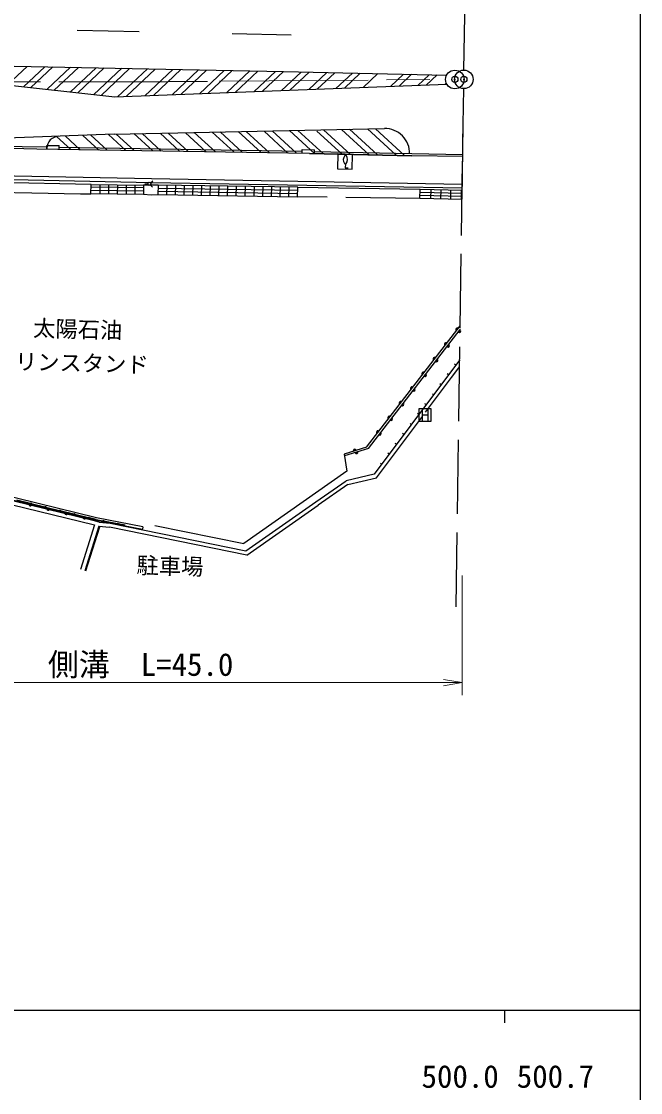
# Model space of a CAD drawing. Units: millimetres, scale not verified. Extents: x 40000 to 680000, y 20000 to 380000.
# Drawn here: x 528984 to 579000, y 198357 to 284860 of the extents above; entities that cross this region are included whole.
import ezdxf
from ezdxf.enums import TextEntityAlignment as Align

# ---------------------------------------------------------------- set-up
doc = ezdxf.new("R2010")
doc.units = ezdxf.units.MM
doc.header["$LTSCALE"] = 1000
doc.header["$PDMODE"] = 32
doc.header["$PDSIZE"] = 500
doc.linetypes.add('CHAIN', pattern=[18.5, 12, -1.5, 3.5, -1.5])
doc.linetypes.add('DASHED', pattern=[7.5, 6, -1.5])
for name, color, linetype, lineweight in [('M-BGD', 7, 'Continuous', 25), ('M-BGD-EXST', 7, 'Continuous', 25), ('M-BMK', 2, 'CHAIN', 13), ('M-BMK-SRVR', 3, 'Continuous', 25), ('M-STR-HTXT', 7, 'Continuous', 13), ('M-STR-STRC', 7, 'Continuous', 25), ('M-TTL-BAND', 7, 'Continuous', 25)]:
    doc.layers.add(name, color=color, linetype=linetype, lineweight=lineweight)
doc.layers.add('M-BMK-HTXT', color=7, linetype='Continuous')
doc.layers.add('M-OTRS', color=6, linetype='Continuous')
doc.styles.add('ＭＳ ゴシック', font='')
doc.styles.get('ＭＳ ゴシック').set_extended_font_data('MS Gothic')

# ---------------------------------------------------------------- blocks, each defined once
blk = doc.blocks.new('open_arrow')
at = {"color": 0, "linetype": 'Continuous', "lineweight": -2}
blk.add_lwpolyline([(7.5, 1.25), (0, 0), (7.5, -1.25)], dxfattribs=at)

msp = doc.modelspace()

# ---------------------------------------------------------------- linework, layer by layer
at = {"layer": 'M-BGD', "linetype": 'DASHED'}
for p, q in [((564735, 280930), (565420, 327554)), ((564097, 237584), (564713, 279430)), ((564581, 270500), (564713, 279430)), ((538839, 270922), (539457, 270862)), ((539457, 270862), (540012, 270879)), ((561183, 270552), (551298, 270705))]:
    msp.add_line(p, q, dxfattribs=at)
at = {"layer": 'M-BGD'}
for p, q in [((531033, 274692), (523468, 274835)), ((530234, 274557), (523469, 274685)), ((552259, 274200), (530234, 274557)), ((531027, 274544), (531034, 274844)), ((531034, 274844), (532034, 274834)), ((532031, 274534), (532034, 274834)), ((551655, 274360), (532033, 274678)), ((551651, 274215), (551659, 274515)), ((551659, 274515), (552659, 274490)), ((552651, 274190), (552659, 274490)), ((560523, 274160), (552655, 274341)), ((552259, 274200), (560519, 274010)), ((560519, 274010), (552259, 274200)), ((554537, 274156), (554506, 272956)), ((555737, 274125), (554537, 274156)), ((555705, 272925), (555737, 274125)), ((564632, 273943), (560519, 274010)), ((564634, 274093), (560522, 274160)), ((518165, 272600), (539488, 272162)), ((554506, 272956), (555705, 272925)), ((534612, 271685), (515841, 272092)), ((518193, 272299), (539482, 271862)), ((534602, 270949), (534612, 271685)), ((534612, 271685), (538859, 271624)), ((535320, 271675), (535310, 270939)), ((536028, 271665), (536017, 270928)), ((536736, 271655), (536725, 270918)), ((537443, 271645), (537433, 270908)), ((538151, 271635), (538141, 270898)), ((538859, 271624), (538848, 270888)), ((540024, 271648), (538859, 271624)), ((538942, 271750), (539192, 271744)), ((539403, 271650), (539575, 271469)), ((539407, 271826), (539589, 271999)), ((539482, 271862), (564595, 271424)), ((539488, 272162), (564599, 271724)), ((540024, 271648), (540012, 270879)), ((551309, 271474), (540024, 271648)), ((540741, 270868), (540753, 271636)), ((541441, 270857), (541453, 271626)), ((515731, 271258), (529817, 271018)), ((529817, 271018), (533749, 270941)), ((533749, 270941), (534580, 270949)), ((538848, 270888), (534602, 270949)), ((538852, 271148), (534606, 271208)), ((538856, 271408), (534609, 271468)), ((540012, 270879), (551298, 270705)), ((540016, 271139), (551302, 270965)), ((540020, 271399), (551306, 271225)), ((542141, 270846), (542153, 271615)), ((542841, 270835), (542852, 271604)), ((543540, 270825), (543552, 271593)), ((544240, 270814), (544252, 271582)), ((544940, 270803), (544952, 271572)), ((545640, 270792), (545652, 271561)), ((546340, 270781), (546352, 271550)), ((547069, 270770), (547081, 271539)), ((547798, 270759), (547810, 271528)), ((548498, 270748), (548510, 271517)), ((549198, 270737), (549210, 271506)), ((549898, 270726), (549910, 271495)), ((550598, 270716), (550610, 271484)), ((551298, 270705), (551309, 271474)), ((551309, 271474), (561195, 271321)), ((561175, 270553), (561193, 271321)), ((564585, 270725), (561181, 270802)), ((564588, 270975), (561187, 271052)), ((561193, 271321), (564592, 271244)), ((562057, 271302), (562039, 270533)), ((562857, 271283), (562839, 270515)), ((563656, 271265), (563639, 270497)), ((564520, 271246), (564503, 270477)), ((564581, 270475), (561175, 270553)), ((556865, 250484), (564431, 260273)), ((557008, 250374), (564426, 259973)), ((561625, 253292), (564382, 256974)), ((564390, 257526), (563479, 256318)), ((563743, 256120), (564382, 256967)), ((564080, 257114), (563980, 257189)), ((563479, 256318), (557479, 248307)), ((563479, 256318), (563379, 256393)), ((562879, 255517), (562779, 255592)), ((562279, 254716), (562179, 254791)), ((561679, 253915), (561579, 253990)), ((557671, 248014), (561377, 252962)), ((561079, 253114), (560979, 253189)), ((560479, 252313), (560379, 252387)), ((559879, 251511), (559779, 251586)), ((556865, 250484), (555059, 249924)), ((557008, 250374), (555082, 249767)), ((559279, 250710), (559179, 250785)), ((555059, 249924), (555265, 248534)), ((558079, 249108), (557979, 249183)), ((558679, 249909), (558579, 249984)), ((555265, 248534), (546939, 242703)), ((557479, 248307), (555221, 247772)), ((552775, 246060), (555221, 247772)), ((555359, 247465), (552964, 245789)), ((555359, 247465), (557671, 248014)), ((526157, 246734), (535009, 244582)), ((535052, 244778), (526834, 246775)), ((526682, 246210), (534900, 244200)), ((534971, 244491), (526752, 246502)), ((528609, 246221), (529711, 245949)), ((529782, 245932), (530884, 245660)), ((547125, 242102), (552775, 246060)), ((547198, 241750), (552964, 245789)), ((530954, 245643), (532057, 245371)), ((532127, 245354), (533229, 245082)), ((533299, 245065), (534402, 244793)), ((534900, 244200), (533768, 240597)), ((535241, 244103), (534106, 240491)), ((535286, 244011), (534174, 240469)), ((535023, 244640), (534472, 244776)), ((535277, 244431), (534971, 244491)), ((535009, 244582), (538764, 243849)), ((535023, 244640), (535571, 244533)), ((538803, 244045), (535052, 244778)), ((535241, 244103), (535286, 244011)), ((535241, 244103), (536112, 244007)), ((535277, 244431), (536163, 244333)), ((535641, 244520), (536735, 244307)), ((547198, 241750), (536112, 244007)), ((536163, 244333), (547125, 242102)), ((537353, 244188), (536805, 244294)), ((538803, 244045), (538764, 243849)), ((539763, 244164), (546939, 242703))]:
    msp.add_line(p, q, dxfattribs=at)
for centre, radius in [((539317, 271741), 125), ((529747, 245941), 37.5), ((529747, 245941), 18.7), ((530919, 245652), 37.5), ((530919, 245652), 18.7), ((532092, 245363), 37.5), ((532092, 245363), 18.7), ((533264, 245073), 37.5), ((533264, 245073), 18.7), ((534437, 244784), 37.5), ((534437, 244784), 18.7), ((535606, 244527), 37.5), ((535606, 244527), 18.7), ((536770, 244301), 37.5), ((536770, 244301), 18.7)]:
    msp.add_circle(centre, radius, dxfattribs=at)
for centre, radius, start, end in [((564203, 259979), 125, 52.30141, 232.30141), ((564203, 259979), 62.5, 52.30141, 232.30141), ((564345, 259869), 125, 232.30141, 52.30141), ((564345, 259869), 62.5, 232.30141, 52.30141), ((563286, 258792), 125, 52.30141, 232.30141), ((563286, 258792), 62.5, 52.30141, 232.30141), ((563428, 258682), 125, 232.30141, 52.30141), ((563428, 258682), 62.5, 232.30141, 52.30141), ((562369, 257605), 125, 52.30141, 232.30141), ((562369, 257605), 62.5, 52.30141, 232.30141), ((562511, 257495), 125, 232.30141, 52.30141), ((562511, 257495), 62.5, 232.30141, 52.30141), ((561451, 256418), 125, 52.30141, 232.30141), ((561451, 256418), 62.5, 52.30141, 232.30141), ((561594, 256308), 125, 232.30141, 52.30141), ((561594, 256308), 62.5, 232.30141, 52.30141), ((560534, 255231), 125, 52.30141, 232.30141), ((560534, 255231), 62.5, 52.30141, 232.30141), ((560677, 255121), 125, 232.30141, 52.30141), ((560677, 255121), 62.5, 232.30141, 52.30141), ((559617, 254045), 125, 52.30141, 232.30141), ((559617, 254045), 62.5, 52.30141, 232.30141), ((559759, 253935), 125, 232.30141, 52.30141), ((559759, 253935), 62.5, 232.30141, 52.30141), ((558700, 252858), 125, 52.30141, 232.30141), ((558700, 252858), 62.5, 52.30141, 232.30141), ((558842, 252748), 125, 232.30141, 52.30141), ((558842, 252748), 62.5, 232.30141, 52.30141), ((557782, 251671), 125, 52.30141, 232.30141), ((557782, 251671), 62.5, 52.30141, 232.30141), ((557925, 251561), 125, 232.30141, 52.30141), ((557925, 251561), 62.5, 232.30141, 52.30141), ((555910, 250188), 125, 17.23582, 197.23581), ((555910, 250188), 62.5, 17.23582, 197.23581), ((556054, 250073), 125, 197.50301, 17.50301), ((556054, 250073), 62.5, 197.50301, 17.50301), ((529701, 245873), 125, 166.33622, 346.33622), ((529701, 245873), 62.5, 166.33622, 346.33622), ((531159, 245518), 125, 166.33622, 346.33622), ((531159, 245518), 62.5, 166.33622, 346.33622), ((532616, 245164), 125, 166.33622, 346.33622), ((532616, 245164), 62.5, 166.33622, 346.33622), ((534074, 244810), 125, 166.33622, 346.33622), ((534074, 244810), 62.5, 166.33622, 346.33622)]:
    msp.add_arc(centre, radius, start, end, dxfattribs=at)
at = {"layer": 'M-BGD-EXST'}
for p, q in [((555151, 273361), (555142, 273045)), ((555142, 273045), (555370, 273039)), ((561097, 253586), (561097, 252586)), ((562097, 253586), (561097, 253586)), ((561347, 253536), (561347, 252636)), ((561847, 252636), (561847, 253536)), ((562097, 252586), (562097, 253586)), ((561347, 253086), (561847, 253086)), ((561097, 252586), (562097, 252586))]:
    msp.add_line(p, q, dxfattribs=at)
for centre, radius, start, end in [((555491, 273694), 506, 139.82752, 217.19189), ((555153, 273450), 89.5, 223.50972, 276.6398), ((555166, 273956), 89.5, 80.3796, 133.50969), ((555153, 273450), 89.5, 260.3796, 313.50969), ((555166, 273956), 89.5, 43.50972, 96.6398), ((554828, 273712), 506, 319.82752, 37.19189)]:
    msp.add_arc(centre, radius, start, end, dxfattribs=at)
at = {"layer": 'M-BMK'}
for p, q in [((544986, 280023), (563247, 280168)), ((564723, 280180), (564724, 280180))]:
    msp.add_line(p, q, dxfattribs=at)
msp.add_arc((532825, 1779974), 1500000, 268.55588, 270.4645, dxfattribs=at)
at = {"layer": 'M-BMK-SRVR'}
for centre in [(563997, 280174), (564724, 280180)]:
    msp.add_circle(centre, 750, dxfattribs=at)
at = {"layer": 'M-OTRS'}
for p in [(563997, 280174), (564724, 280180)]:
    msp.add_point(p, dxfattribs=at)
at = {"layer": 'M-STR-HTXT'}
for p, q in [((564581, 240125), (564581, 230462)), ((515731, 231462), (564581, 231462))]:
    msp.add_line(p, q, dxfattribs=at)
at = {"layer": 'M-STR-STRC'}
for p, q in [((533494, 284147), (538493, 284044)), ((545996, 283888), (550765, 283789)), ((516454, 281499), (550149, 280803)), ((527860, 279735), (529448, 281231)), ((529163, 279589), (530876, 281201)), ((529750, 279523), (531518, 281188)), ((531054, 279377), (532946, 281158)), ((531641, 279311), (533588, 281145)), ((516602, 280996), (536542, 278762)), ((532944, 279165), (535016, 281116)), ((533531, 279100), (535658, 281102)), ((534835, 278954), (537086, 281073)), ((535421, 278888), (537728, 281060)), ((536756, 278770), (539156, 281030)), ((537440, 278797), (539798, 281017)), ((538960, 278855), (541226, 280987)), ((539645, 278881), (541868, 280974)), ((541165, 278939), (543296, 280945)), ((541850, 278965), (543938, 280931)), ((543370, 279023), (545366, 280902)), ((544054, 279049), (546009, 280889)), ((545575, 279107), (547436, 280859)), ((546259, 279133), (548079, 280846)), ((547780, 279191), (549506, 280816)), ((548464, 279217), (550149, 280803)), ((549985, 279276), (551576, 280774)), ((550149, 280803), (563338, 280531)), ((550669, 279302), (552219, 280760)), ((552190, 279360), (553646, 280731)), ((552874, 279386), (554289, 280718)), ((554395, 279444), (555716, 280688)), ((555079, 279470), (556359, 280675)), ((556599, 279528), (557786, 280645)), ((558804, 279612), (559856, 280603)), ((559489, 279638), (560499, 280589)), ((561009, 279697), (561926, 280560)), ((561693, 279723), (562569, 280547)), ((536542, 278762), (563356, 279786)), ((563214, 279781), (563311, 279872)), ((536464, 275757), (558306, 276207)), ((546490, 275964), (548338, 274263)), ((547140, 275977), (549015, 274252)), ((548585, 276007), (550518, 274228)), ((549235, 276020), (551194, 274217)), ((550652, 276050), (552698, 274167)), ((551302, 276063), (553376, 274155)), ((552837, 276009), (554882, 274128)), ((553397, 276106), (555560, 274116)), ((554841, 276136), (557066, 274089)), ((555491, 276149), (557743, 274077)), ((556936, 276179), (559250, 274050)), ((557586, 276192), (559927, 274038)), ((536464, 275757), (516451, 274993)), ((531828, 275580), (532988, 274513)), ((532537, 275607), (533740, 274500)), ((533955, 275661), (535243, 274476)), ((534593, 275686), (535919, 274465)), ((536011, 275740), (537423, 274441)), ((536649, 275764), (538099, 274430)), ((538067, 275818), (539603, 274405)), ((538736, 275804), (540273, 274389)), ((540180, 275834), (541779, 274362)), ((540830, 275847), (542457, 274350)), ((542229, 275876), (543903, 274335)), ((542951, 275891), (544655, 274323)), ((544396, 275921), (546158, 274299)), ((545046, 275934), (546835, 274288))]:
    msp.add_line(p, q, dxfattribs=at)
for centre, radius, start, end in [((558347, 274208), 2000, 358.76743, 91.18096), ((532028, 274587), 1000, 92.18683, 178.75832)]:
    msp.add_arc(centre, radius, start, end, dxfattribs=at)
at = {"layer": 'M-TTL-BAND'}
for p, q in [((579000, 20000), (579000, 370000)), ((40000, 205000), (579000, 205000)), ((568000, 205000), (568000, 204000))]:
    msp.add_line(p, q, dxfattribs=at)

# ---------------------------------------------------------------- block references
at = {"layer": 'M-STR-HTXT', "xscale": 200, "yscale": 200, "rotation": 180}
msp.add_blockref('open_arrow', (564581, 231462), dxfattribs=at)

# ---------------------------------------------------------------- texts
at = {"layer": 'M-BMK-HTXT', "style": 'ＭＳ ゴシック'}
for s, p in [('太陽石油', (529907, 259041)), ('ガソリンスタンド', (524838, 256451))]:
    msp.add_text(s, height=1320, rotation=358.51, dxfattribs=at).set_placement(p, align=Align.BOTTOM_LEFT)
msp.add_text('駐車場', height=1320, rotation=358.51, dxfattribs=at).set_placement((540958, 239821), align=Align.BOTTOM_CENTER)
at = {"layer": 'M-STR-HTXT', "style": 'ＭＳ ゴシック'}
msp.add_text('側溝\u3000L=45.0', height=1833, dxfattribs=at).set_placement((538611, 231462), align=Align.BOTTOM_CENTER)
at = {"layer": 'M-TTL-BAND', "style": 'ＭＳ ゴシック'}
for s, p in [('500.0', (564426, 198195)), ('500.7', (572118, 198195))]:
    msp.add_text(s, height=1833, dxfattribs=at).set_placement(p, align=Align.BOTTOM_CENTER)

doc.saveas('drawing.dxf')
